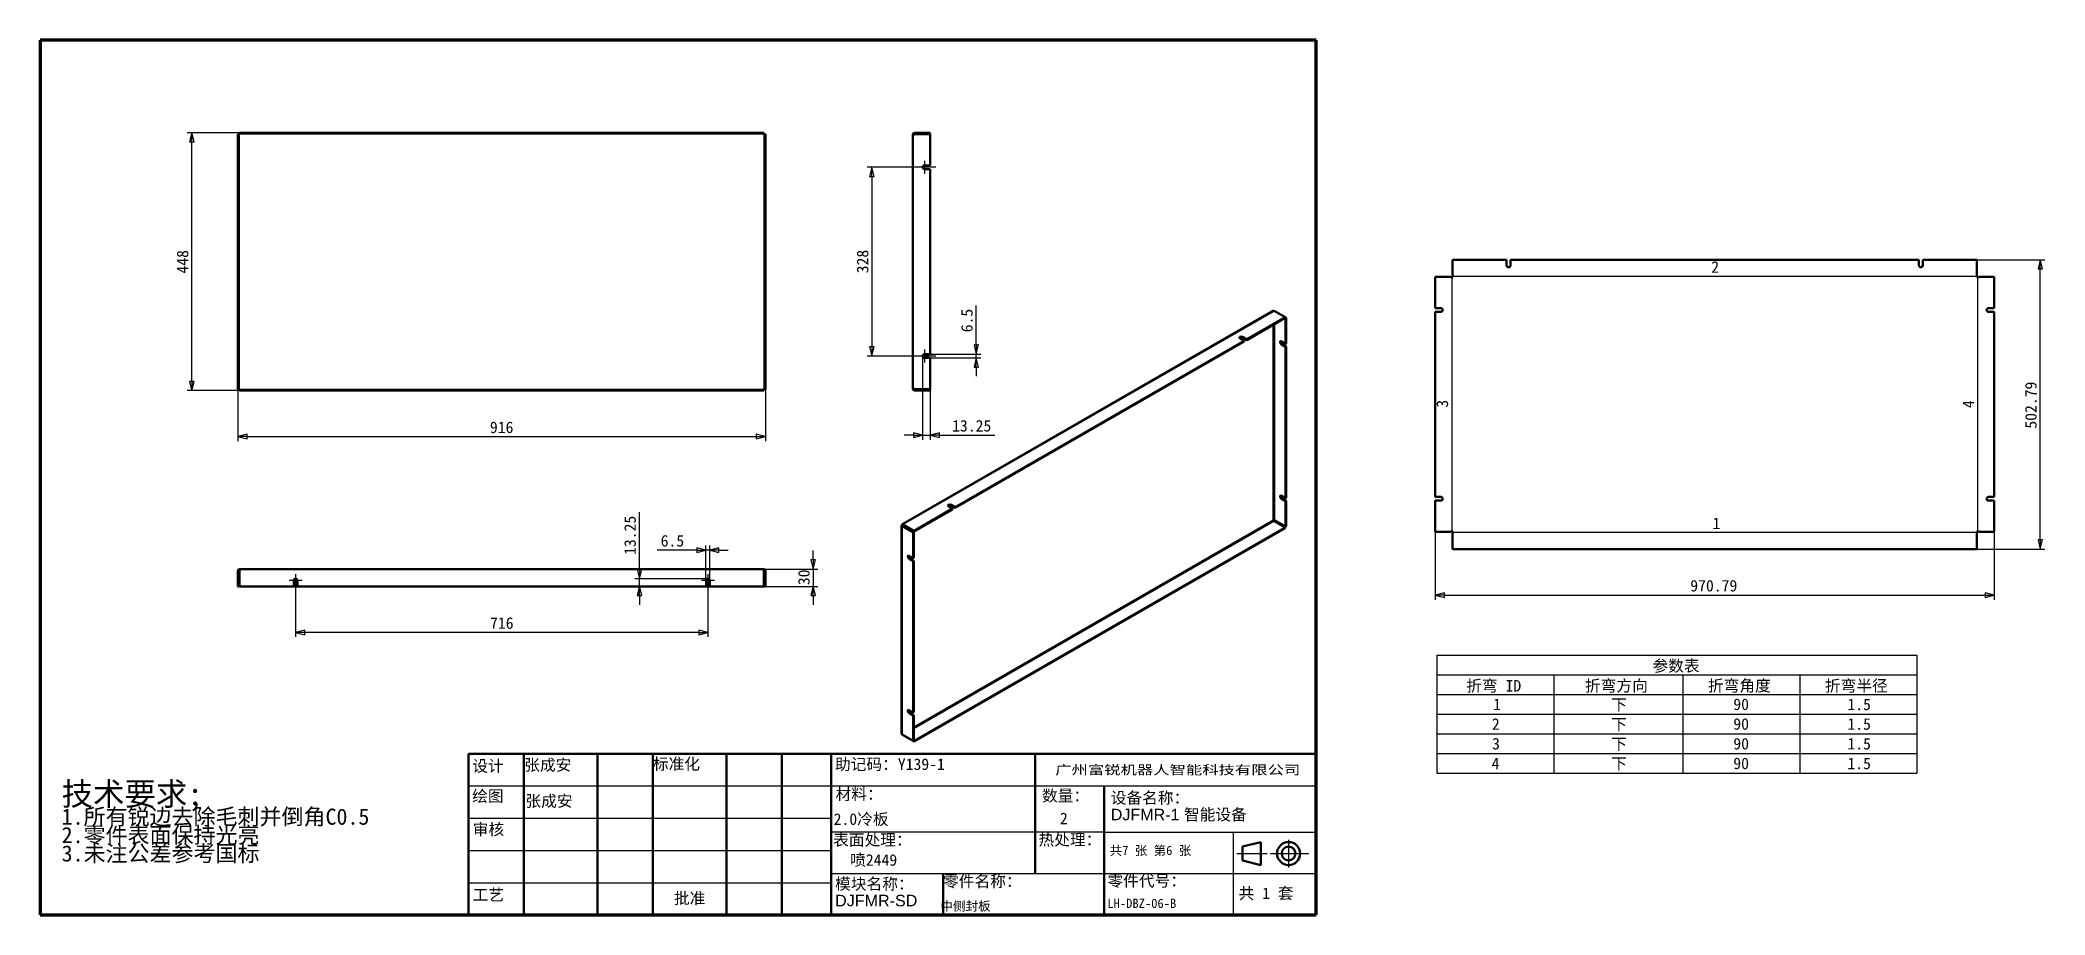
# Model space of a CAD drawing. Header units: millimetres. Extents: x 80 to 3561, y 80 to 1600.
import ezdxf
from ezdxf.enums import TextEntityAlignment as Align

# ---------------------------------------------------------------- set-up
doc = ezdxf.new("R2010")
doc.units = ezdxf.units.MM
doc.header["$LTSCALE"] = 8
doc.linetypes.add('CHAIN', pattern=[0.3543, 0.2362, -0.0295, 0.0591, -0.0295])
for name, color, linetype, lineweight in [('中心标记 (ISO)', 1, 'Continuous', 25), ('中心线 (ISO)', 1, 'Continuous', 25), ('可见 (ISO)', 7, 'Continuous', 50), ('可见窄的 (ISO)', 7, 'Continuous', 35), ('图框 (ISO)', 7, 'Continuous', 70), ('尺寸 (ISO)', 5, 'Continuous', 25), ('标题 (ISO)', 7, 'Continuous', 50), ('符号 (ISO)', 7, 'Continuous', 25)]:
    doc.layers.add(name, color=color, linetype=linetype, lineweight=lineweight)
doc.styles.add('文本样式126', font='', dxfattribs={"width": 1.3})
doc.styles.add('文本样式19', font='tahoma.ttf')
doc.styles.add('文本样式91', font='')
doc.styles.add('注释文本 (ISO)', font='')
doc.styles.get('文本样式126').set_extended_font_data('FangSong')
doc.styles.get('文本样式91').set_extended_font_data('FangSong')
doc.styles.get('注释文本 (ISO)').set_extended_font_data('FangSong')
doc.dimstyles.new('默认 (GB)', dxfattribs={"dimscale": 8, "dimtxt": 2.5, "dimasz": 2, "dimexe": 1, "dimexo": 0, "dimgap": 0.75, "dimtad": 1, "dimtoh": 1, "dimrnd": 1e-08, "dimdsep": 46, "dimtxsty": '注释文本 (ISO)', "dimblk": 'Filled-2', "dimcen": 0.09, "dimdle": 10, "dimclrd": 256, "dimclre": 256, "dimclrt": 256, "dimaunit": 1, "dimadec": 3, "dimazin": 2, "dimtfac": 0.52, "dimtmove": 0, "dimatfit": 3, "dimldrblk": 'Filled-1', "dimfxl": 0, "dimtolj": 1, "dimlwd": -1, "dimlwe": -1, "dimarcsym": 0})

# ---------------------------------------------------------------- blocks, each defined once
blk = doc.blocks.new('图框 A3-A4')
at = {"layer": '图框 (ISO)'}
for p, q in [((287, 200), (10, 200)), ((10, 200), (10, 10)), ((287, 10), (287, 200)), ((10, 10), (287, 10))]:
    blk.add_line(p, q, dxfattribs=at)
blk = doc.blocks.new('标题栏 GB1')
at = {"layer": '标题 (ISO)'}
for p, q in [((194.57, 65.23), (194.57, 72.23)), ((194.57, 72.23), (378.57, 72.23)), ((206.57, 65.23), (206.57, 72.23)), ((222.57, 65.23), (222.57, 72.23)), ((234.57, 65.23), (234.57, 72.23)), ((250.57, 65.23), (250.57, 72.23)), ((262.57, 65.23), (262.57, 72.23)), ((273.31, 65.23), (273.31, 72.23)), ((317.57, 65.23), (317.57, 72.23)), ((378.57, 72.23), (378.57, 65.23)), ((194.57, 37.23), (194.57, 65.23)), ((206.57, 37.23), (206.57, 65.23)), ((222.57, 44.23), (222.57, 65.23)), ((234.57, 37.23), (234.57, 65.23)), ((250.57, 37.23), (250.57, 65.23)), ((262.57, 37.23), (262.57, 65.23)), ((273.31, 65.23), (273.31, 37.23)), ((317.57, 55.23), (317.57, 65.23)), ((378.57, 65.23), (378.57, 37.23)), ((317.57, 55.23), (317.57, 46.23)), ((366.57, 53.06), (362.57, 52.06)), ((366.57, 48.06), (366.57, 53.06)), ((362.57, 52.06), (362.57, 49.06)), ((362.57, 49.06), (366.57, 48.06)), ((222.57, 44.23), (222.57, 37.23)), ((297.57, 46.23), (297.57, 37.23)), ((378.57, 37.23), (194.57, 37.23))]:
    blk.add_line(p, q, dxfattribs=at)
at = {"layer": '标题 (ISO)', "lineweight": 25}
for p, q in [((194.57, 65.23), (273.31, 65.23)), ((273.31, 65.23), (378.57, 65.23)), ((194.57, 58.23), (273.31, 58.23)), ((332.57, 55.23), (273.31, 55.23)), ((332.57, 55.23), (378.57, 55.23)), ((360.57, 55.23), (360.57, 46.23)), ((372.58, 53.56), (372.58, 47.56)), ((194.57, 51.23), (273.31, 51.23)), ((361.32, 50.56), (367.88, 50.56)), ((368.55, 50.56), (370.07, 50.56)), ((370.07, 50.56), (376.97, 50.56)), ((194.57, 44.23), (273.31, 44.23)), ((273.31, 46.23), (378.57, 46.23)), ((360.57, 46.23), (360.57, 37.23))]:
    blk.add_line(p, q, dxfattribs=at)
at = {"layer": '标题 (ISO)', "lineweight": 50}
blk.add_line((332.57, 65.23), (332.57, 37.23), dxfattribs=at)
at = {"layer": '标题 (ISO)'}
for radius in [2.5, 1.5]:
    blk.add_circle((372.57, 50.56), radius, dxfattribs=at)
at = {"layer": '标题 (ISO)', "style": '文本样式126', "width": 1.3}
blk.add_text('广州富锐机器人智能科技有限公司', height=2, dxfattribs=at).set_placement((348.5, 68.73), align=Align.MIDDLE_CENTER)
at = {"layer": '标题 (ISO)', "char_height": 2.5, "style": '注释文本 (ISO)'}
for s, insert, attachment_point in [('\\f仿宋|b0|i0;设计', (195.38, 70.83), 1), ('张成安', (206.66, 71.05), 1), ('\\f仿宋|b0|i0;标准化', (234.57, 71.28), 1), ('助记码：Y139-1', (274.11, 71.21), 1), ('\\f仿宋|b0|i0;绘图', (195.35, 64.28), 1), ('张成安', (206.92, 63.22), 1), ('\\f仿宋|b0|i0;材料：', (274.24, 64.72), 1), ('\\f仿宋|b0|i0;数量：', (319.04, 64.37), 1), ('\\f仿宋|b0|i0;审核', (195.48, 57.07), 1), ('\\f仿宋|b0|i0;热处理：', (318.29, 54.82), 1), ('\\f仿宋|b0|i0;零件名称：', (297.57, 45.8), 1), ('\\f仿宋|b0|i0;零件代号：', (333.25, 45.9), 1), ('\\f仿宋|b0|i0;批准', (242.57, 40.73), 5)]:
    blk.add_mtext(s, dxfattribs=dict(at, insert=insert, attachment_point=attachment_point))
at = {"layer": '标题 (ISO)', "char_height": 2.5, "attachment_point": 1, "line_spacing_factor": 0.872369, "style": '注释文本 (ISO)'}
for s, insert in [('设备名称：\\P\\fArial|b0|i0;\\H2.5000;DJFMR-1 智能设备', (333.96, 63.91)), ('模块名称：\\P\\fArial|b0|i0;\\H2.5000;DJFMR-SD', (274.14, 45.23))]:
    blk.add_mtext(s, dxfattribs=dict(at, insert=insert))
at = {"layer": '标题 (ISO)', "char_height": 2.5, "attachment_point": 1, "style": '注释文本 (ISO)'}
for s, insert, width in [('\\f仿宋|b0|i0;表面处理：', (273.7, 54.78), 18.7135), ('  共 1 套', (358.32, 43.18), 17.7919), ('\\f仿宋|b0|i0;工艺', (195.45, 42.85), 7.4854)]:
    blk.add_mtext(s, dxfattribs=dict(at, insert=insert, width=width))
at = {"layer": '标题 (ISO)', "insert": (333.72, 52.22), "char_height": 2, "width": 27.2374, "attachment_point": 1, "line_spacing_factor": 0.856364, "style": '注释文本 (ISO)'}
blk.add_mtext('\\f仿宋|b0|i0;\\H2.0000;共7 张 第6 张', dxfattribs=at)
at = {"layer": '标题 (ISO)'}
for tag, p, height, style in [('材料_001', (273.82, 56.78), 2.5, '注释文本 (ISO)'), ('零件代号_001', (297, 38.16), 2, '文本样式91'), ('描述_001', (333.22, 38.74), 2, '文本样式91')]:
    blk.add_attdef(tag, p, '', height=height, dxfattribs=dict(at, style=style))
at = {"layer": '标题 (ISO)', "style": '文本样式91'}
blk.add_attdef('热处理', text='', height=2, dxfattribs=at).set_placement((318.2, 50.63), align=Align.TOP_LEFT)
at = {"layer": '标题 (ISO)', "style": '文本样式19'}
for tag, p in [('工程核准人', (256.57, 40.73)), ('工程批准日期', (267.94, 40.73))]:
    blk.add_attdef(tag, text='', height=1, dxfattribs=at).set_placement(p, align=Align.MIDDLE_CENTER)
blk = doc.blocks.new('Filled-2')
at = {"color": 0}
for p, q in [((0, 0), (-1, 0.25)), ((-1, 0.25), (-1, -0.25)), ((-1, 0), (0, 0)), ((-1, -0.25), (0, 0))]:
    blk.add_line(p, q, dxfattribs=at)
at = {"color": 0, "flags": 128}
blk.add_lwpolyline([(-1, -0.25), (0, 0)], dxfattribs=at)
at = {"color": 0}
blk.add_solid([(-1, -0.25), (0, 0), (-1, 0.25), (-1, -0.25)], dxfattribs=at)
blk = doc.blocks.new('*D8')
at = {"layer": 'Defpoints', "color": 0}
for p in [(423.6, 993.6), (1339.6, 993.6), (1339.6, 911)]:
    blk.add_point(p, dxfattribs=at)
at = {"layer": '尺寸 (ISO)'}
for p, q in [((423.6, 993.6), (423.6, 903)), ((1339.6, 993.6), (1339.6, 903)), ((439.6, 911), (1323.6, 911))]:
    blk.add_line(p, q, dxfattribs=at)
at = {"layer": '尺寸 (ISO)', "xscale": 16, "yscale": 16, "zscale": 16, "rotation": 180}
blk.add_blockref('Filled-2', (423.6, 911), dxfattribs=at)
at = {"layer": '尺寸 (ISO)', "xscale": 16, "yscale": 16, "zscale": 16}
blk.add_blockref('Filled-2', (1339.6, 911), dxfattribs=at)
at = {"layer": '尺寸 (ISO)', "insert": (861.1, 937.2), "char_height": 20, "attachment_point": 1, "style": '注释文本 (ISO)'}
blk.add_mtext('\\A1;916', dxfattribs=at)
blk = doc.blocks.new('Filled-1')
at = {"color": 0}
for p, q in [((0, 0), (-1, 0.125)), ((-1, 0.125), (-1, -0.125)), ((-1, 0), (0, 0)), ((-1, -0.125), (0, 0))]:
    blk.add_line(p, q, dxfattribs=at)
at = {"color": 0, "flags": 128}
blk.add_lwpolyline([(-1, -0.125), (0, 0)], dxfattribs=at)
at = {"color": 0}
blk.add_solid([(-1, -0.125), (0, 0), (-1, 0.125), (-1, -0.125)], dxfattribs=at)
blk = doc.blocks.new('*D9')
at = {"layer": 'Defpoints', "color": 0}
for p in [(343.6, 1439), (426.1, 1439), (426.1, 991)]:
    blk.add_point(p, dxfattribs=at)
at = {"layer": '尺寸 (ISO)'}
for p, q in [((426.1, 1439), (335.6, 1439)), ((343.6, 1007), (343.6, 1423)), ((426.1, 991), (335.6, 991))]:
    blk.add_line(p, q, dxfattribs=at)
at = {"layer": '尺寸 (ISO)', "xscale": 16, "yscale": 16, "zscale": 16}
for p, rotation in [((343.6, 1439), 90), ((343.6, 991), 270)]:
    blk.add_blockref('Filled-2', p, dxfattribs=dict(at, rotation=rotation))
at = {"layer": '尺寸 (ISO)', "insert": (317.3, 1194.4), "char_height": 20, "attachment_point": 1, "rotation": 90, "style": '注释文本 (ISO)'}
blk.add_mtext('\\A1;448', dxfattribs=at)
blk = doc.blocks.new('*D10')
at = {"layer": 'Defpoints', "color": 0}
for p in [(1336.6, 680.9), (1337, 650.9), (1422.6, 650.9)]:
    blk.add_point(p, dxfattribs=at)
at = {"layer": '尺寸 (ISO)'}
for p, q in [((1422.6, 696.9), (1422.6, 712.9)), ((1336.6, 680.9), (1430.6, 680.9)), ((1422.6, 680.9), (1422.6, 650.9)), ((1337, 650.9), (1430.6, 650.9)), ((1422.6, 634.9), (1422.6, 618.9))]:
    blk.add_line(p, q, dxfattribs=at)
at = {"layer": '尺寸 (ISO)', "xscale": 16, "yscale": 16, "zscale": 16}
for p, rotation in [((1422.6, 680.9), 270), ((1422.6, 650.9), 90)]:
    blk.add_blockref('Filled-2', p, dxfattribs=dict(at, rotation=rotation))
at = {"layer": '尺寸 (ISO)', "insert": (1396.3, 652.9), "char_height": 20, "attachment_point": 1, "rotation": 90, "style": '注释文本 (ISO)'}
blk.add_mtext('\\A1;30', dxfattribs=at)
blk = doc.blocks.new('*D11')
at = {"layer": 'Defpoints', "color": 0}
for p in [(1120.7, 664.1), (1239.6, 664.1), (1147.3, 650.9)]:
    blk.add_point(p, dxfattribs=at)
at = {"layer": '尺寸 (ISO)'}
for p, q in [((1120.7, 680.1), (1120.7, 779.5)), ((1239.6, 664.1), (1112.7, 664.1)), ((1120.7, 650.9), (1120.7, 664.1)), ((1120.7, 634.9), (1120.7, 618.9))]:
    blk.add_line(p, q, dxfattribs=at)
at = {"layer": '尺寸 (ISO)', "xscale": 16, "yscale": 16, "zscale": 16}
for p, rotation in [((1120.7, 664.1), 270), ((1120.7, 650.9), 90)]:
    blk.add_blockref('Filled-2', p, dxfattribs=dict(at, rotation=rotation))
at = {"layer": '尺寸 (ISO)', "insert": (1094.4, 705.5), "char_height": 20, "attachment_point": 1, "rotation": 90, "style": '注释文本 (ISO)'}
blk.add_mtext('\\A1;13.25', dxfattribs=at)
blk = doc.blocks.new('*D12')
at = {"layer": 'Defpoints', "color": 0}
for p in [(1236.3, 713.8), (1236.3, 660.9), (1242.8, 660.9)]:
    blk.add_point(p, dxfattribs=at)
at = {"layer": '尺寸 (ISO)'}
for p, q in [((1220.3, 713.8), (1151.6, 713.8)), ((1236.3, 660.9), (1236.3, 721.8)), ((1242.8, 713.8), (1236.3, 713.8)), ((1242.8, 660.9), (1242.8, 721.8)), ((1258.8, 713.8), (1274.8, 713.8))]:
    blk.add_line(p, q, dxfattribs=at)
at = {"layer": '尺寸 (ISO)', "xscale": 16, "yscale": 16, "zscale": 16}
blk.add_blockref('Filled-2', (1236.3, 713.8), dxfattribs=at)
at = {"layer": '尺寸 (ISO)', "xscale": 16, "yscale": 16, "zscale": 16, "rotation": 180}
blk.add_blockref('Filled-2', (1242.8, 713.8), dxfattribs=at)
at = {"layer": '尺寸 (ISO)', "insert": (1157.6, 740.1), "char_height": 20, "attachment_point": 1, "style": '注释文本 (ISO)'}
blk.add_mtext('\\A1;6.5', dxfattribs=at)
blk = doc.blocks.new('*D13')
at = {"layer": 'Defpoints', "color": 0}
for p in [(523.6, 640.9), (1239.6, 640.9), (523.6, 570.9)]:
    blk.add_point(p, dxfattribs=at)
at = {"layer": '尺寸 (ISO)'}
for p, q in [((523.6, 640.9), (523.6, 562.9)), ((1239.6, 640.9), (1239.6, 562.9)), ((1223.6, 570.9), (539.6, 570.9))]:
    blk.add_line(p, q, dxfattribs=at)
at = {"layer": '尺寸 (ISO)', "xscale": 16, "yscale": 16, "zscale": 16, "rotation": 180}
blk.add_blockref('Filled-2', (523.6, 570.9), dxfattribs=at)
at = {"layer": '尺寸 (ISO)', "xscale": 16, "yscale": 16, "zscale": 16}
blk.add_blockref('Filled-2', (1239.6, 570.9), dxfattribs=at)
at = {"layer": '尺寸 (ISO)', "insert": (861.4, 597.1), "char_height": 20, "attachment_point": 1, "style": '注释文本 (ISO)'}
blk.add_mtext('\\A1;716', dxfattribs=at)
blk = doc.blocks.new('*D14')
at = {"layer": 'Defpoints', "color": 0}
for p in [(1612.4, 1379), (1524.4, 1051), (1604.4, 1051)]:
    blk.add_point(p, dxfattribs=at)
at = {"layer": '尺寸 (ISO)'}
for p, q in [((1612.4, 1379), (1516.4, 1379)), ((1524.4, 1363), (1524.4, 1067)), ((1604.4, 1051), (1516.4, 1051))]:
    blk.add_line(p, q, dxfattribs=at)
at = {"layer": '尺寸 (ISO)', "xscale": 16, "yscale": 16, "zscale": 16}
for p, rotation in [((1524.4, 1379), 90), ((1524.4, 1051), 270)]:
    blk.add_blockref('Filled-2', p, dxfattribs=dict(at, rotation=rotation))
at = {"layer": '尺寸 (ISO)', "insert": (1498.2, 1194.8), "char_height": 20, "attachment_point": 1, "rotation": 90, "style": '注释文本 (ISO)'}
blk.add_mtext('\\A1;328', dxfattribs=at)
blk = doc.blocks.new('*D15')
at = {"layer": 'Defpoints', "color": 0}
for p in [(1612.4, 1051), (1625.7, 993.6), (1612.4, 913.6)]:
    blk.add_point(p, dxfattribs=at)
at = {"layer": '尺寸 (ISO)'}
for p, q in [((1612.4, 1051), (1612.4, 905.6)), ((1625.7, 993.6), (1625.7, 905.6)), ((1596.4, 913.6), (1580.4, 913.6)), ((1612.4, 913.6), (1625.7, 913.6)), ((1641.7, 913.6), (1737.7, 913.6))]:
    blk.add_line(p, q, dxfattribs=at)
at = {"layer": '尺寸 (ISO)', "xscale": 16, "yscale": 16, "zscale": 16}
blk.add_blockref('Filled-2', (1612.4, 913.6), dxfattribs=at)
at = {"layer": '尺寸 (ISO)', "xscale": 16, "yscale": 16, "zscale": 16, "rotation": 180}
blk.add_blockref('Filled-2', (1625.7, 913.6), dxfattribs=at)
at = {"layer": '尺寸 (ISO)', "insert": (1663.7, 939.9), "char_height": 20, "attachment_point": 1, "style": '注释文本 (ISO)'}
blk.add_mtext('\\A1;13.25', dxfattribs=at)
blk = doc.blocks.new('*D16')
at = {"layer": 'Defpoints', "color": 0}
for p in [(1625.7, 1054.3), (1625.7, 1047.8), (1705.7, 1047.8)]:
    blk.add_point(p, dxfattribs=at)
at = {"layer": '尺寸 (ISO)'}
for p, q in [((1705.7, 1070.3), (1705.7, 1139)), ((1625.7, 1054.3), (1713.7, 1054.3)), ((1625.7, 1047.8), (1713.7, 1047.8)), ((1705.7, 1047.8), (1705.7, 1054.3)), ((1705.7, 1031.8), (1705.7, 1015.8))]:
    blk.add_line(p, q, dxfattribs=at)
at = {"layer": '尺寸 (ISO)', "xscale": 16, "yscale": 16, "zscale": 16}
for p, rotation in [((1705.7, 1054.3), 270), ((1705.7, 1047.8), 90)]:
    blk.add_blockref('Filled-2', p, dxfattribs=dict(at, rotation=rotation))
at = {"layer": '尺寸 (ISO)', "insert": (1679.3, 1092.3), "char_height": 20, "attachment_point": 1, "rotation": 90, "style": '注释文本 (ISO)'}
blk.add_mtext('\\A1;6.5', dxfattribs=at)
blk = doc.blocks.new('加工')
at = {"layer": '符号 (ISO)', "insert": (-36.68, 11.05), "char_height": 2.5, "width": 80.4946, "attachment_point": 1, "line_spacing_factor": 0.683636, "style": '注释文本 (ISO)'}
blk.add_mtext('{\\H2x;技术要求;\\P\\H0.7x;1.所有锐边去除毛刺并倒角C0.5\\H2.125x; \\H0.47059x;\\P2.零件表面保持光亮\\H1.8404x; \\H0.54337x;\\P3.未注公差参考国标\\H1.8095x; }', dxfattribs=at)
blk = doc.blocks.new('*D17')
at = {"layer": 'Defpoints', "color": 0}
for p in [(2502.5, 745.6), (3473.3, 745.6), (3473.3, 635.6)]:
    blk.add_point(p, dxfattribs=at)
at = {"layer": '尺寸 (ISO)'}
for p, q in [((2502.5, 745.6), (2502.5, 627.6)), ((3473.3, 745.6), (3473.3, 627.6)), ((2518.5, 635.6), (3457.3, 635.6))]:
    blk.add_line(p, q, dxfattribs=at)
at = {"layer": '尺寸 (ISO)', "xscale": 16, "yscale": 16, "zscale": 16, "rotation": 180}
blk.add_blockref('Filled-2', (2502.5, 635.6), dxfattribs=at)
at = {"layer": '尺寸 (ISO)', "xscale": 16, "yscale": 16, "zscale": 16}
blk.add_blockref('Filled-2', (3473.3, 635.6), dxfattribs=at)
at = {"layer": '尺寸 (ISO)', "insert": (2945.5, 662), "char_height": 20, "attachment_point": 1, "style": '注释文本 (ISO)'}
blk.add_mtext('\\A1;970.79', dxfattribs=at)
blk = doc.blocks.new('*D18')
at = {"layer": 'Defpoints', "color": 0}
for p in [(3443.3, 1218.4), (3553.3, 1218.4), (3443.3, 715.6)]:
    blk.add_point(p, dxfattribs=at)
at = {"layer": '尺寸 (ISO)'}
for p, q in [((3443.3, 1218.4), (3561.3, 1218.4)), ((3553.3, 731.6), (3553.3, 1202.4)), ((3443.3, 715.6), (3561.3, 715.6))]:
    blk.add_line(p, q, dxfattribs=at)
at = {"layer": '尺寸 (ISO)', "xscale": 16, "yscale": 16, "zscale": 16}
for p, rotation in [((3553.3, 1218.4), 90), ((3553.3, 715.6), 270)]:
    blk.add_blockref('Filled-2', p, dxfattribs=dict(at, rotation=rotation))
at = {"layer": '尺寸 (ISO)', "insert": (3526.9, 924.9), "char_height": 20, "attachment_point": 1, "rotation": 90, "style": '注释文本 (ISO)'}
blk.add_mtext('\\A1;502.79', dxfattribs=at)
blk = doc.blocks.new('表格6')
at = {"layer": '符号 (ISO)'}
for p, q in [((313.17, 66.44), (417.35, 66.44)), ((313.17, 66.44), (313.17, 62.16)), ((417.35, 66.44), (417.35, 62.16)), ((313.17, 62.16), (417.35, 62.16)), ((313.17, 62.16), (313.17, 57.88)), ((338.57, 62.16), (338.57, 57.88)), ((366.55, 62.16), (366.55, 57.88)), ((391.95, 62.16), (391.95, 57.88)), ((417.35, 62.16), (417.35, 57.88)), ((313.17, 57.88), (417.35, 57.88)), ((313.17, 57.88), (313.17, 40.77)), ((338.57, 57.88), (338.57, 40.77)), ((366.55, 57.88), (366.55, 40.77)), ((391.95, 57.88), (391.95, 40.77)), ((417.35, 57.88), (417.35, 40.77)), ((313.17, 53.6), (417.35, 53.6)), ((313.17, 49.32), (417.35, 49.32)), ((313.17, 45.04), (417.35, 45.04)), ((313.17, 40.77), (417.35, 40.77))]:
    blk.add_line(p, q, dxfattribs=at)
at = {"layer": '符号 (ISO)', "char_height": 2.5, "attachment_point": 7, "style": '注释文本 (ISO)'}
for s, insert in [('参数表', (359.98, 62.56)), ('折弯 ID', (319.57, 58.25)), ('折弯方向', (345.33, 58.25)), ('折弯角度', (372.02, 58.25)), ('折弯半径', (397.42, 58.25)), ('1', (325.38, 54.47)), ('下', (351.04, 54.14)), ('90', (377.53, 54.46)), ('1.5', (402.29, 54.44)), ('2', (325.12, 50.2)), ('下', (351.04, 49.87)), ('90', (377.53, 50.18)), ('1.5', (402.29, 50.17)), ('3', (325.16, 45.9)), ('下', (351.04, 45.59)), ('90', (377.53, 45.9)), ('1.5', (402.29, 45.89)), ('4', (325.06, 41.64)), ('下', (351.04, 41.31)), ('90', (377.53, 41.62)), ('1.5', (402.29, 41.61))]:
    blk.add_mtext(s, dxfattribs=dict(at, insert=insert))
blk = doc.blocks.new('2dTransSymbol21')
at = {"layer": '符号 (ISO)', "insert": (373, 93.79), "char_height": 2.5, "attachment_point": 7, "style": '注释文本 (ISO)'}
blk.add_mtext('1', dxfattribs=at)
blk = doc.blocks.new('2dTransSymbol22')
at = {"layer": '符号 (ISO)', "insert": (372.74, 149.47), "char_height": 2.5, "attachment_point": 7, "style": '注释文本 (ISO)'}
blk.add_mtext('2', dxfattribs=at)
blk = doc.blocks.new('2dTransSymbol23')
at = {"layer": '符号 (ISO)', "insert": (315.65, 120.17), "char_height": 2.5, "attachment_point": 7, "rotation": 90, "style": '注释文本 (ISO)'}
blk.add_mtext('3', dxfattribs=at)
blk = doc.blocks.new('2dTransSymbol24')
at = {"layer": '符号 (ISO)', "insert": (429.82, 120.07), "char_height": 2.5, "attachment_point": 7, "rotation": 90, "style": '注释文本 (ISO)'}
blk.add_mtext('4', dxfattribs=at)

msp = doc.modelspace()

# ---------------------------------------------------------------- linework, layer by layer
at = {"layer": '中心标记 (ISO)', "linetype": 'CHAIN', "ltscale": 4.340554}
for p, q in [((1635.672, 1379.02), (1604.422, 1379.02)), ((1635.672, 1051.02), (1604.422, 1051.02)), ((523.567, 672.142), (523.567, 640.892)), ((1239.567, 672.142), (1239.567, 640.892))]:
    msp.add_line(p, q, dxfattribs=at)
at = {"layer": '中心标记 (ISO)', "linetype": 'CHAIN', "ltscale": 3.125171}
for p, q in [((1615.672, 1390.27), (1615.672, 1367.77)), ((1615.672, 1062.27), (1615.672, 1039.77)), ((534.817, 660.892), (512.317, 660.892)), ((1250.817, 660.892), (1228.317, 660.892))]:
    msp.add_line(p, q, dxfattribs=at)
at = {"layer": '中心线 (ISO)'}
for p, q in [((2531.18, 1188.038), (2531.18, 746.038)), ((2532.876, 1189.734), (3442.876, 1189.734)), ((3444.573, 746.038), (3444.573, 1188.038)), ((3442.876, 744.341), (2532.876, 744.341))]:
    msp.add_line(p, q, dxfattribs=at)
at = {"layer": '可见 (ISO)'}
for p, q in [((423.567, 1436.459), (423.567, 1382.27)), ((425.067, 1436.459), (423.567, 1436.459)), ((425.067, 1436.459), (425.067, 1382.27)), ((426.567, 1436.02), (425.067, 1436.02)), ((520.317, 1439.02), (426.128, 1439.02)), ((426.128, 1437.52), (426.128, 1439.02)), ((520.317, 1437.52), (426.128, 1437.52)), ((426.567, 1436.02), (426.567, 1437.52)), ((520.317, 1439.02), (526.817, 1439.02)), ((520.317, 1437.52), (520.317, 1439.02)), ((526.817, 1437.52), (520.317, 1437.52)), ((1236.317, 1439.02), (526.817, 1439.02)), ((526.817, 1439.02), (526.817, 1437.52)), ((1236.317, 1437.52), (526.817, 1437.52)), ((1236.317, 1439.02), (1242.817, 1439.02)), ((1236.317, 1437.52), (1236.317, 1439.02)), ((1242.817, 1437.52), (1236.317, 1437.52)), ((1337.007, 1439.02), (1242.817, 1439.02)), ((1242.817, 1439.02), (1242.817, 1437.52)), ((1337.007, 1437.52), (1242.817, 1437.52)), ((1336.567, 1436.02), (1336.567, 1437.52)), ((1336.567, 1436.02), (1338.067, 1436.02)), ((1337.007, 1437.52), (1337.007, 1439.02)), ((1338.067, 1382.27), (1338.067, 1436.459)), ((1338.067, 1436.459), (1339.567, 1436.459)), ((1339.567, 1382.27), (1339.567, 1436.459)), ((1598.672, 1436.02), (1595.672, 1436.02)), ((1595.672, 994.02), (1595.672, 1436.02)), ((1625.672, 1439.02), (1598.672, 1439.02)), ((1598.672, 1437.52), (1598.672, 1439.02)), ((1598.672, 1437.52), (1625.672, 1437.52)), ((1598.672, 1436.459), (1625.672, 1436.459)), ((1598.672, 1436.02), (1598.672, 1436.459)), ((1625.672, 1437.52), (1625.672, 1439.02)), ((1625.672, 1436.459), (1625.672, 1382.27)), ((423.567, 1382.27), (425.067, 1382.27)), ((423.567, 1375.77), (423.567, 1382.27)), ((425.067, 1375.77), (423.567, 1375.77)), ((423.567, 1375.77), (423.567, 1054.27)), ((425.067, 1382.27), (425.067, 1375.77)), ((425.067, 1375.77), (425.067, 1054.27)), ((1338.067, 1382.27), (1339.567, 1382.27)), ((1338.067, 1375.77), (1338.067, 1382.27)), ((1339.567, 1375.77), (1338.067, 1375.77)), ((1338.067, 1054.27), (1338.067, 1375.77)), ((1339.567, 1382.27), (1339.567, 1375.77)), ((1339.567, 1054.27), (1339.567, 1375.77)), ((1615.672, 1382.27), (1625.672, 1382.27)), ((1625.672, 1375.77), (1615.672, 1375.77)), ((1625.672, 1375.77), (1625.672, 1054.27)), ((2502.483, 1134.288), (2502.483, 1188.477)), ((2502.483, 1188.477), (2529.483, 1188.477)), ((2529.483, 1188.477), (2529.483, 1188.038)), ((2529.483, 1188.038), (2532.876, 1188.038)), ((2532.437, 1218.43), (2626.626, 1218.43)), ((2532.437, 1191.43), (2532.437, 1218.43)), ((2532.876, 1191.43), (2532.437, 1191.43)), ((2532.876, 1188.038), (2532.876, 1191.43)), ((2626.626, 1208.43), (2626.626, 1218.43)), ((2633.126, 1218.43), (3342.626, 1218.43)), ((2633.126, 1218.43), (2633.126, 1208.43)), ((3342.626, 1208.43), (3342.626, 1218.43)), ((3349.126, 1218.43), (3443.316, 1218.43)), ((3349.126, 1218.43), (3349.126, 1208.43)), ((3443.316, 1191.43), (3442.876, 1191.43)), ((3442.876, 1191.43), (3442.876, 1188.038)), ((3442.876, 1188.038), (3446.269, 1188.038)), ((3443.316, 1218.43), (3443.316, 1191.43)), ((3446.269, 1188.038), (3446.269, 1188.477)), ((3446.269, 1188.477), (3473.269, 1188.477)), ((3473.269, 1188.477), (3473.269, 1134.288)), ((1577.412, 758.86), (2220.879, 1129.408)), ((2241.779, 1118.445), (2175.177, 1080.092)), ((2241.779, 1117.219), (2175.177, 1078.865)), ((2222.377, 1129.261), (2222.687, 1129.439)), ((2222.687, 1129.439), (2241.779, 1118.445)), ((2241.776, 1117.217), (2242.529, 1116.784)), ((2241.779, 1117.219), (2241.779, 1118.445)), ((2243.59, 1117.394), (2241.779, 1118.437)), ((2242.529, 1116.784), (2243.59, 1117.394)), ((2242.529, 1072.481), (2242.529, 1116.784)), ((2243.59, 1073.092), (2243.59, 1117.394)), ((2502.483, 1134.288), (2512.483, 1134.288)), ((2512.483, 1127.788), (2502.483, 1127.788)), ((2502.483, 806.288), (2502.483, 1127.788)), ((3463.269, 1134.288), (3473.269, 1134.288)), ((3473.269, 1127.788), (3463.269, 1127.788)), ((3473.269, 1127.788), (3473.269, 806.288)), ((2170.581, 1077.445), (2163.51, 1081.517)), ((2168.106, 1084.164), (2175.177, 1080.092)), ((2175.177, 1078.865), (2168.106, 1082.937)), ((2175.177, 1080.092), (2175.177, 1078.865)), ((423.567, 1054.27), (425.067, 1054.27)), ((423.567, 1047.77), (423.567, 1054.27)), ((425.067, 1047.77), (423.567, 1047.77)), ((423.567, 1047.77), (423.567, 993.58)), ((425.067, 1054.27), (425.067, 1047.77)), ((425.067, 1047.77), (425.067, 993.58)), ((1338.067, 1054.27), (1339.567, 1054.27)), ((1338.067, 1047.77), (1338.067, 1054.27)), ((1339.567, 1047.77), (1338.067, 1047.77)), ((1338.067, 993.58), (1338.067, 1047.77)), ((1339.567, 1054.27), (1339.567, 1047.77)), ((1339.567, 993.58), (1339.567, 1047.77)), ((1615.672, 1054.27), (1625.672, 1054.27)), ((1625.672, 1047.77), (1615.672, 1047.77)), ((1625.672, 1047.77), (1625.672, 993.58)), ((2170.581, 1077.445), (1668.889, 788.539)), ((2170.581, 1076.219), (1668.889, 787.313)), ((2170.581, 1076.219), (2170.581, 1077.445)), ((2235.458, 1076.553), (2242.529, 1072.481)), ((2242.529, 1067.167), (2235.458, 1071.239)), ((2236.519, 1071.85), (2243.59, 1067.778)), ((2242.529, 1072.481), (2243.59, 1073.092)), ((2243.59, 1067.778), (2242.529, 1067.167)), ((2242.529, 804.326), (2242.529, 1067.167)), ((2243.59, 804.937), (2243.59, 1067.778)), ((425.067, 993.58), (423.567, 993.58)), ((426.567, 994.02), (425.067, 994.02)), ((426.128, 992.52), (1337.007, 992.52)), ((426.128, 992.52), (426.128, 991.02)), ((426.128, 991.02), (1337.007, 991.02)), ((426.567, 994.02), (426.567, 992.52)), ((1336.567, 994.02), (1336.567, 992.52)), ((1336.567, 994.02), (1338.067, 994.02)), ((1337.007, 992.52), (1337.007, 991.02)), ((1338.067, 993.58), (1339.567, 993.58)), ((1595.672, 994.02), (1598.672, 994.02)), ((1598.672, 993.58), (1598.672, 994.02)), ((1625.672, 993.58), (1598.672, 993.58)), ((1598.672, 992.52), (1625.672, 992.52)), ((1598.672, 992.52), (1598.672, 991.02)), ((1598.672, 991.02), (1625.672, 991.02)), ((1625.672, 992.52), (1625.672, 991.02)), ((2235.458, 808.398), (2242.529, 804.326)), ((2242.529, 799.012), (2235.458, 803.084)), ((2236.519, 803.694), (2243.59, 799.623)), ((2242.529, 804.326), (2243.59, 804.937)), ((2502.483, 806.288), (2512.483, 806.288)), ((3463.269, 806.288), (3473.269, 806.288)), ((1664.293, 785.893), (1597.691, 747.539)), ((1664.293, 784.666), (1597.691, 746.313)), ((1664.293, 785.893), (1657.221, 789.965)), ((1661.818, 792.611), (1668.889, 788.539)), ((1668.889, 787.313), (1661.818, 791.385)), ((1664.293, 784.666), (1664.293, 785.893)), ((1668.889, 788.539), (1668.889, 787.313)), ((2223.437, 766.063), (2223.437, 765.704)), ((2243.59, 799.623), (2242.529, 799.012)), ((2242.529, 754.709), (2242.529, 799.012)), ((2243.59, 755.32), (2243.59, 799.623)), ((2512.483, 799.788), (2502.483, 799.788)), ((2502.483, 745.598), (2502.483, 799.788)), ((3473.269, 799.788), (3463.269, 799.788)), ((3473.269, 799.788), (3473.269, 745.598)), ((1575.909, 394.904), (1575.909, 756.26)), ((1577.849, 756.871), (1576.788, 757.481)), ((1577.849, 756.008), (1576.788, 755.397)), ((1576.788, 755.397), (1595.88, 744.403)), ((1576.788, 755.038), (1576.788, 755.397)), ((1577.849, 756.008), (1596.941, 745.014)), ((1578.599, 758.534), (1578.909, 758.712)), ((1597.691, 747.539), (1578.599, 758.534)), ((1578.599, 757.307), (1578.599, 758.534)), ((1578.599, 757.307), (1597.691, 746.313)), ((1596.941, 745.014), (1595.88, 744.403)), ((1595.88, 744.403), (1595.88, 700.101)), ((1596.941, 745.014), (1596.941, 700.712)), ((1597.691, 382.504), (2241.779, 753.41)), ((1597.691, 381.278), (2241.779, 752.184)), ((1597.691, 746.313), (1597.691, 747.539)), ((2222.377, 764.226), (2222.687, 764.405)), ((2222.687, 764.405), (2241.779, 753.41)), ((2223.437, 765.704), (2242.529, 754.709)), ((2241.779, 753.41), (2241.779, 752.184)), ((2242.529, 754.709), (2243.59, 755.32)), ((2529.483, 745.598), (2502.483, 745.598)), ((2532.876, 746.038), (2529.483, 746.038)), ((2529.483, 746.038), (2529.483, 745.598)), ((2532.437, 715.645), (2532.437, 742.645)), ((2532.437, 742.645), (2532.876, 742.645)), ((2532.876, 742.645), (2532.876, 746.038)), ((3446.269, 746.038), (3442.876, 746.038)), ((3442.876, 746.038), (3442.876, 742.645)), ((3442.876, 742.645), (3443.316, 742.645)), ((3443.316, 742.645), (3443.316, 715.645)), ((3446.269, 745.598), (3446.269, 746.038)), ((3473.269, 745.598), (3446.269, 745.598)), ((1588.809, 704.173), (1595.88, 700.101)), ((1595.88, 694.787), (1588.809, 698.859)), ((1589.87, 699.469), (1596.941, 695.397)), ((1595.88, 700.101), (1596.941, 700.712)), ((3443.316, 715.645), (2532.437, 715.645)), ((423.567, 677.892), (423.567, 650.892)), ((425.067, 677.892), (423.567, 677.892)), ((425.067, 677.892), (425.067, 650.892)), ((426.128, 677.892), (426.567, 677.892)), ((426.128, 650.892), (426.128, 677.892)), ((426.567, 680.892), (426.567, 677.892)), ((426.567, 680.892), (1336.567, 680.892)), ((1336.567, 677.892), (1336.567, 680.892)), ((1336.567, 677.892), (1337.007, 677.892)), ((1337.007, 677.892), (1337.007, 650.892)), ((1338.067, 677.892), (1338.067, 650.892)), ((1338.067, 677.892), (1339.567, 677.892)), ((1339.567, 650.892), (1339.567, 677.892)), ((1596.941, 695.397), (1595.88, 694.787)), ((1595.88, 694.787), (1595.88, 431.945)), ((1596.941, 695.397), (1596.941, 432.556)), ((425.067, 650.892), (423.567, 650.892)), ((520.317, 650.892), (426.128, 650.892)), ((520.317, 650.892), (520.317, 660.892)), ((520.317, 650.892), (526.817, 650.892)), ((526.817, 660.892), (526.817, 650.892)), ((1236.317, 650.892), (526.817, 650.892)), ((1236.317, 650.892), (1236.317, 660.892)), ((1236.317, 650.892), (1242.817, 650.892)), ((1242.817, 660.892), (1242.817, 650.892)), ((1337.007, 650.892), (1242.817, 650.892)), ((1338.067, 650.892), (1339.567, 650.892)), ((1588.809, 436.017), (1595.88, 431.945)), ((1595.88, 426.631), (1588.809, 430.703)), ((1589.87, 431.314), (1596.941, 427.242)), ((1595.88, 431.945), (1596.941, 432.556)), ((1596.941, 427.242), (1595.88, 426.631)), ((1595.88, 426.631), (1595.88, 382.329)), ((1596.941, 427.242), (1596.941, 382.94)), ((1576.788, 393.323), (1576.788, 393.682)), ((1595.88, 382.329), (1576.788, 393.323)), ((1578.599, 392.28), (1578.599, 392.272)), ((1578.599, 392.272), (1597.691, 381.278)), ((1596.941, 382.94), (1595.88, 382.329)), ((1596.938, 382.938), (1597.691, 382.504)), ((1597.691, 382.504), (1597.691, 381.278))]:
    msp.add_line(p, q, dxfattribs=at)
for centre, radius, start, end in [((1598.672, 1436.02), 3, 90, 180), ((1598.672, 1436.02), 1.5, 90, 180), ((1615.672, 1379.02), 3.25, 90, 270), ((2629.876, 1208.43), 3.25, 180, 0), ((3345.876, 1208.43), 3.25, 180, 0), ((2512.483, 1131.038), 3.25, 270, 90), ((3463.269, 1131.038), 3.25, 90, 270), ((1615.672, 1051.02), 3.25, 90, 270), ((1598.672, 994.02), 3, 180, 270), ((1598.672, 994.02), 1.5, 180, 270), ((2512.483, 803.038), 3.25, 270, 90), ((3463.269, 803.038), 3.25, 90, 270), ((426.567, 677.892), 3, 90, 180), ((426.567, 677.892), 1.5, 90, 180), ((523.567, 660.892), 3.25, 0, 180), ((1239.567, 660.892), 3.25, 0, 180), ((1336.567, 677.892), 3, 0, 90), ((1336.567, 677.892), 1.5, 0, 90)]:
    msp.add_arc(centre, radius, start, end, dxfattribs=at)
for centre, major_axis, ratio, start_param, end_param in [((2222.377, 1126.808), (-1.497, 2.6), 0.57809312, 5.49972085, 6.28318531), ((2165.808, 1082.84), (-3.25, 0), 0.5758617, 3.92699082, 7.06858347), ((2165.808, 1081.614), (-3.25, 0), 0.5758617, 3.92699082, 5.94940019), ((2235.458, 1073.896), (-1.622, 2.816), 0.57809312, 5.49972085, 8.64131351), ((2236.519, 1074.507), (-1.622, 2.816), 0.57809312, 0.33178133, 2.3581282), ((2235.458, 805.741), (-1.622, 2.816), 0.57809312, 5.49972085, 8.64131351), ((2236.519, 806.351), (-1.622, 2.816), 0.57809312, 0.33178133, 2.3581282), ((1659.52, 791.288), (-3.25, 0), 0.5758617, 3.92699082, 7.06858347), ((1659.52, 790.062), (-3.25, 0), 0.5758617, 3.92699082, 5.94940019), ((2222.377, 765.452), (1.5, 0), 0.5758617, 0.78539816, 2.35619449), ((2222.377, 765.452), (0.749, -1.3), 0.57809312, 3.92892453, 5.49972085), ((1578.909, 756.26), (-3, 0), 0.5758617, 5.49778714, 7.06858347), ((1578.909, 756.26), (-1.497, 2.6), 0.57809312, 5.49972085, 7.07051718), ((1578.909, 756.26), (-1.5, 0), 0.5758617, 5.49778714, 6.7701449), ((1578.909, 756.26), (-0.749, 1.3), 0.57809312, 5.79697221, 7.07051718), ((1588.809, 701.516), (-1.622, 2.816), 0.57809312, 5.49972085, 8.64131351), ((1589.87, 702.126), (-1.622, 2.816), 0.57809312, 0.33178133, 2.3581282), ((1588.809, 433.36), (-1.622, 2.816), 0.57809312, 5.49972085, 8.64131351), ((1589.87, 433.971), (-1.622, 2.816), 0.57809312, 0.33178133, 2.3581282), ((1578.909, 394.904), (-3, 0), 0.5758617, 0, 0.78539816)]:
    msp.add_ellipse(centre, major_axis=major_axis, ratio=ratio, start_param=start_param, end_param=end_param, dxfattribs=at)
at = {"layer": '可见窄的 (ISO)'}
for p, q in [((2222.377, 1129.261), (1578.909, 758.712)), ((2168.106, 1084.164), (2168.106, 1082.937)), ((2221.316, 766.063), (2221.316, 1105.435)), ((2223.437, 1106.656), (2223.437, 766.063)), ((2235.458, 1071.239), (2236.519, 1071.85)), ((2235.458, 803.084), (2236.519, 803.694)), ((1596.941, 406.509), (2221.316, 766.063)), ((1661.818, 792.611), (1661.818, 791.385)), ((1576.788, 755.038), (1576.788, 393.682)), ((1578.603, 757.305), (1577.849, 756.871)), ((1577.849, 756.871), (1577.849, 756.008)), ((2222.377, 764.226), (1596.941, 404.061)), ((1588.809, 698.859), (1589.87, 699.469)), ((1588.809, 430.703), (1589.87, 431.314))]:
    msp.add_line(p, q, dxfattribs=at)

# ---------------------------------------------------------------- block references
at = {"xscale": 8, "yscale": 8, "zscale": 8}
for name, p in [('图框 A3-A4', (0, 0)), ('表格6', (0, 0)), ('加工', (410.829, 221.893))]:
    msp.add_blockref(name, p, dxfattribs=at)
msp.add_blockref('标题栏 GB1', (-732.569, -217.802), dxfattribs=at).add_auto_attribs({'零件代号_001': '中侧封板', '描述_001': 'LH-DBZ-06-B', '材料_001': '2.0冷板'})
at = {"layer": '符号 (ISO)', "xscale": 8, "yscale": 8, "zscale": 8}
for name in ['2dTransSymbol22', '2dTransSymbol23', '2dTransSymbol24', '2dTransSymbol21']:
    msp.add_blockref(name, (0, 0), dxfattribs=at)

# ---------------------------------------------------------------- texts
at = {"layer": '符号 (ISO)', "char_height": 20, "attachment_point": 1, "style": '注释文本 (ISO)'}
for s, insert, width in [('{2}', (1850.921, 257.68), 48), ('{喷2449}', (1486.629, 185.499), 89.82456)]:
    msp.add_mtext(s, dxfattribs=dict(at, insert=insert, width=width))

# ---------------------------------------------------------------- dimensions: what is measured, and where the dimension line sits
at = {"layer": '尺寸 (ISO)'}
for base, p1, p2, angle, override, picture, middle in [((343.567, 1439.02), (426.128, 991.02), (426.128, 1439.02), 270, {"dimtoh": 0, "dimdec": 2, "dimtp": 0, "dimtm": 0, "dimtdec": 2, "dimtofl": 0, "dimatfit": 1}, '*D9', (343.567, 1214.94)), ((1524.422, 1051.02), (1612.422, 1379.02), (1604.422, 1051.02), 90, {"dimtoh": 0, "dimdec": 2, "dimtp": 0, "dimtm": 0, "dimtdec": 2, "dimtofl": 0, "dimatfit": 1}, '*D14', (1524.422, 1215.02)), ((3553.2691, 1218.4305), (3443.3156, 715.6446), (3443.3156, 1218.4305), 90, {"dimtoh": 0, "dimdec": 2, "dimtp": 0, "dimtm": 0, "dimtdec": 2, "dimtofl": 0, "dimatfit": 1}, '*D18', (3553.2691, 967.1175)), ((1705.672, 1047.77), (1625.672, 1054.27), (1625.672, 1047.77), 270, {"dimtoh": 0, "dimdec": 2, "dimtp": 0, "dimtm": 0, "dimtdec": 2, "dimtofl": 1, "dimatfit": 1}, '*D16', (1705.672, 1112.613)), ((1612.422, 913.58), (1625.672, 993.58), (1612.422, 1051.02), 180, {"dimtoh": 0, "dimdec": 2, "dimtp": 0, "dimtm": 0, "dimtdec": 2, "dimtofl": 1, "dimatfit": 1}, '*D15', (1697.672, 913.58)), ((1339.567, 911.02), (423.567, 993.58), (1339.567, 993.58), 180, {"dimtoh": 0, "dimdec": 2, "dimtp": 0, "dimtm": 0, "dimtdec": 2, "dimtofl": 0, "dimatfit": 1}, '*D8', (881.647, 911.02)), ((1120.708, 664.142), (1147.287, 650.892), (1239.567, 664.142), 90, {"dimtoh": 0, "dimdec": 2, "dimse1": 1, "dimtp": 0, "dimtm": 0, "dimtdec": 2, "dimtofl": 1, "dimatfit": 1}, '*D11', (1120.708, 739.498)), ((1236.317, 713.796), (1242.817, 660.892), (1236.317, 660.892), 180, {"dimtoh": 0, "dimdec": 2, "dimtp": 0, "dimtm": 0, "dimtdec": 2, "dimtofl": 1, "dimatfit": 1}, '*D12', (1177.974, 713.796)), ((1422.567, 650.892), (1336.567, 680.892), (1337.007, 650.892), 270, {"dimtoh": 0, "dimdec": 2, "dimtp": 0, "dimtm": 0, "dimtdec": 2, "dimtofl": 1, "dimatfit": 1}, '*D10', (1422.567, 665.892)), ((523.567, 570.892), (1239.567, 640.892), (523.567, 640.892), 180, {"dimtoh": 0, "dimdec": 2, "dimtp": 0, "dimtm": 0, "dimtdec": 2, "dimtofl": 0, "dimatfit": 1}, '*D13', (881.647, 570.892))]:
    dim = msp.add_linear_dim(base=base, p1=p1, p2=p2, angle=angle, dimstyle='默认 (GB)', override=override, dxfattribs=at)
    dim.commit()
    dim.dimension.update_dxf_attribs({"geometry": picture, "text_midpoint": middle, "dimtype": 160})
dim = msp.add_linear_dim(base=(3473.269, 635.645), p1=(2502.483, 745.598), p2=(3473.269, 745.598), dimstyle='默认 (GB)', override={"dimtoh": 0, "dimdec": 2, "dimtp": 0, "dimtm": 0, "dimtdec": 2, "dimtofl": 0, "dimatfit": 1}, dxfattribs=at)
dim.commit()
dim.dimension.update_dxf_attribs({"geometry": '*D17', "text_midpoint": (2987.956, 635.645), "dimtype": 160})

doc.saveas('drawing.dxf')
